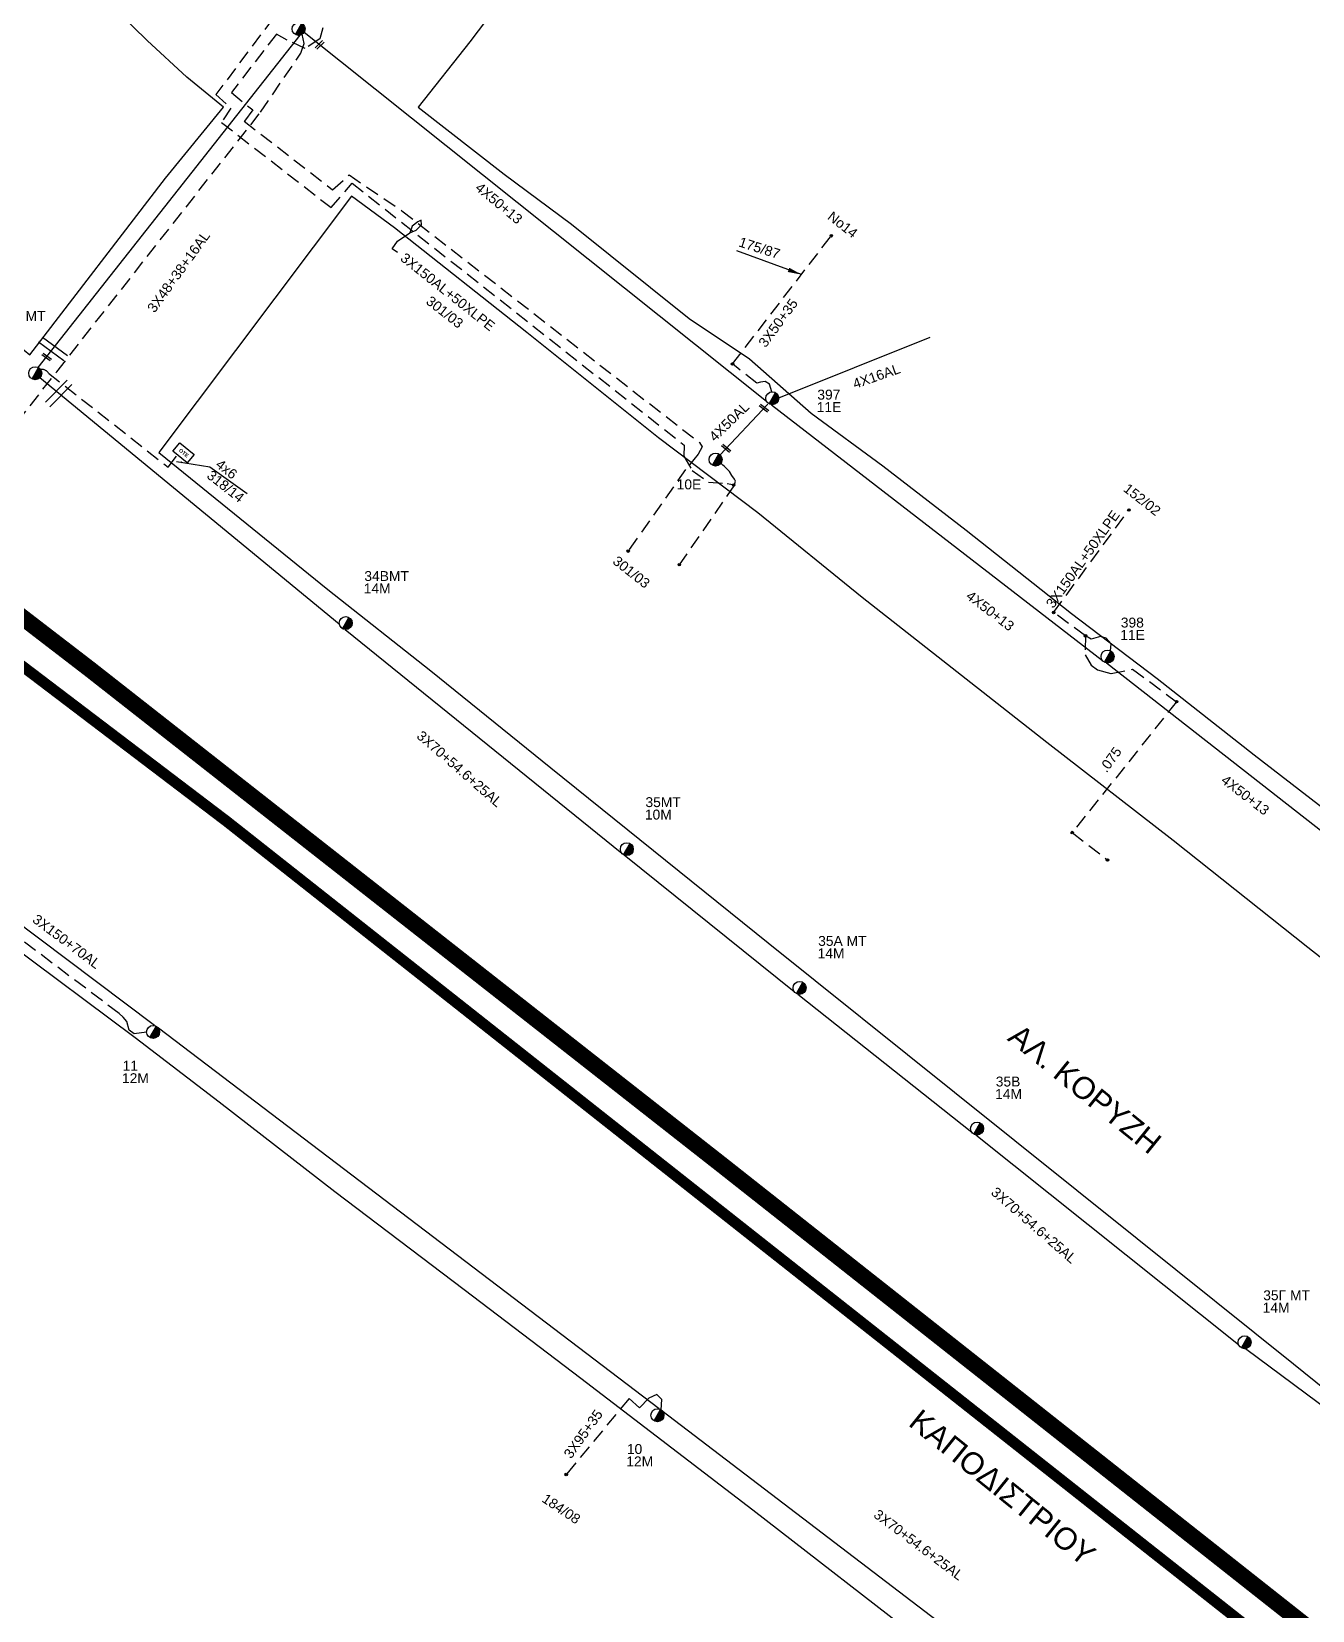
# Model space of a CAD drawing. Header units: millimetres. Extents: x 912 to 3023, y 735 to 1796.
# Drawn here: x 2084.7 to 2317.8, y 1275.1 to 1562.5 of the extents above; entities that cross this region are included whole.
import ezdxf

# ---------------------------------------------------------------- set-up
doc = ezdxf.new("R2010")
doc.units = ezdxf.units.MM
doc.linetypes.add('CENTER', pattern=[50.8, 31.75, -6.35, 6.35, -6.35])
doc.linetypes.add('DASHED', pattern=[19.05, 12.7, -6.35])
for name, color, linetype in [('Pillar OTE', 7, 'Continuous'), ('Άγνωστα', 7, 'Continuous'), ('Γυμνά εναέρια ΧΤ (3Φ)   3x50+35CU', 7, 'Continuous'), ('Εναέρια παροχή ΧΤ 4x16', 7, 'SYN_LINE'), ('Επιγραφές - Σχήματα', 7, 'Continuous'), ('Καλώδια ΧΤ   3x150+50CU', 7, 'DASHED'), ('Καλώδια ΧΤ   3x150AL+50XLPE', 7, 'DASHED'), ('Καλώδια ΧΤ   3x95+35 CU', 7, 'DASHED'), ('Μηχανική τομή', 7, 'Continuous'), ('Στύλος ΦΜ', 7, 'Continuous'), ('Στύλος ΦΜ @ 1', 7, 'Continuous'), ('Συνδέσεις', 7, 'Continuous'), ('Συνεστραμμένα ΧΤ   3x70+54.6+25 AL', 7, 'SYN_LINE'), ('Τομή', 7, 'Continuous'), ('Υπόβαθρο ΔΕΗ', 7, 'Continuous'), ('Υπόγεια καλώδια Δικτύου ΧΤ και Παρ. ΧΤ - 3X150+70 AL', 7, 'DASHED'), ('Υπόγεια καλώδια Παροχών ΧΤ   .075', 7, 'DASHED'), ('Υπόγεια καλώδια Παροχών ΧΤ   4x50AL', 7, 'DASHED'), ('Υπόγεια καλώδια Παροχών ΧΤ   4x6', 7, 'DASHED')]:
    doc.layers.add(name, color=color, linetype=linetype)
doc.styles.get("Standard").update_dxf_attribs({"font": 'ARIAL.TTF'})
doc.linetypes.add('SYN_LINE', pattern='A,0.5,-0.0001,["/\\/\\/\\/",Standard,S=0.1,R=0,X=0,Y=-0.05],-0.25', length=0.7501)
doc.dimstyles.new('ISO-25', dxfattribs={"dimtxt": 2.5, "dimasz": 2.5, "dimexe": 1.25, "dimexo": 0.625, "dimtad": 1, "dimtxsty": 'Standard', "dimcen": 2.5, "dimadec": 0, "dimazin": 0, "dimtfac": 1, "dimtmove": 0, "dimatfit": 3, "dimfxl": 1, "dimarcsym": 0})

# ---------------------------------------------------------------- blocks, each defined once
blk = doc.blocks.new('ΥΠΑΡΧΩΝ ΤΣΙΜΕΝΤΕΝΙΟΣ ΣΤΥΛΟΣ')
at = {"layer": 'Στύλος ΦΜ'}
blk.add_hatch(color=7, dxfattribs=at).paths.add_polyline_path([(-1.29, -2.28, 0.574793), (2.62, 0, 0.268822), (1.3, 2.27)])
at = {"layer": 'Στύλος ΦΜ', "color": 7}
blk.add_line((-1.29, -2.28), (1.3, 2.27), dxfattribs=at)
blk.add_circle((0, 0), 2.62, dxfattribs=at)
at = {"layer": 'Στύλος ΦΜ', "flags": 4}
for tag, p in [('ΤΥΠΟΣ', (-4.91, 3.03)), ('ΑΡΙΘΜΟΣ', (-4.68, 8.05))]:
    blk.add_attdef(tag, p, '', height=4, dxfattribs=at)
blk = doc.blocks.new('_ΣΥΝΔΕΣΗ')
at = {"layer": 'Συνδέσεις', "linetype": 'SYN_LINE', "ltscale": 40}
blk.add_hatch(color=256, dxfattribs=at).paths.add_polyline_path([(0.5, -0.01, 1), (-0.5, -0.01, 1)])
at = {"layer": 'Συνδέσεις'}
blk.add_circle((0, -0.01), 0.5, dxfattribs=at)
blk = doc.blocks.new('ΤΟΜΗ')
at = {"layer": 'Τομή', "ltscale": 40}
for p, q in [((-5.68, 0), (5.68, 0)), ((5.68, -2.33), (-5.68, -2.33))]:
    blk.add_line(p, q, dxfattribs=at)
blk = doc.blocks.new('ΜΗΧΑΝΙΚΗ ΤΟΜΗ')
at = {"layer": 'Μηχανική τομή', "ltscale": 40}
for p, q in [((-1.89, 0.78), (1.89, 0.78)), ((1.89, 0), (-1.89, 0))]:
    blk.add_line(p, q, dxfattribs=at)
blk = doc.blocks.new('PILLAR ΟΤΕ')
at = {"layer": 'Pillar OTE', "ltscale": 40}
blk.add_lwpolyline([(-3.31, 2.02), (3.39, 2.02), (3.39, -1.99), (-3.31, -1.99)], close=True, dxfattribs=at)
at = {"layer": 'Pillar OTE', "insert": (-1.81, 0.71), "char_height": 1.3575, "width": 109.961, "attachment_point": 1}
blk.add_mtext('{\\fArial|b1|i0|c161|p34;OTE}', dxfattribs=at)

msp = doc.modelspace()

# ---------------------------------------------------------------- linework, layer by layer
at = {"layer": 'Άγνωστα', "color": 2}
msp.add_lwpolyline([(2085.94, 1501.31), (2133.62, 1561.81)], dxfattribs=at)
at = {"layer": 'Άγνωστα', "color": 87}
for points in [[(2134.32, 1562.33), (2218.45, 1495.21)], [(2219.35, 1494.55), (2279.61, 1447.97)], [(2280.35, 1447.54), (2341.27, 1399.93)]]:
    msp.add_lwpolyline(points, dxfattribs=at)
at = {"layer": 'Άγνωστα', "color": 87, "linetype": 'DASHED', "ltscale": 0.2}
msp.add_lwpolyline([(2219.43, 1496.89), (2218.99, 1498.31), (2218.25, 1498.79), (2217.39, 1498.64), (2216.68, 1498.46), (2212.28, 1501.97), (2230.27, 1525.3)], dxfattribs=at)
at = {"layer": 'Εναέρια παροχή ΧΤ 4x16', "color": 87, "ltscale": 20}
msp.add_lwpolyline([(2220.69, 1495.82), (2248.24, 1506.84)], dxfattribs=at)
at = {"layer": 'Επιγραφές - Σχήματα'}
msp.add_lwpolyline([(2151.29, 1522.25), (2150.36, 1522.91), (2151.34, 1524.31), (2153.57, 1525.84), (2154.68, 1526.32), (2155.67, 1527.29), (2155.6, 1528.16), (2155, 1527.84), (2154.01, 1527.04), (2153.57, 1525.84)], dxfattribs=at)
at = {"layer": 'Καλώδια ΧΤ   3x150+50CU', "color": 87, "ltscale": 0.2}
msp.add_lwpolyline([(1981.81, 1464.99), (1992.44, 1478.17), (2028.76, 1450.79), (2042.09, 1440.41), (2089.31, 1500.55), (2126.4, 1547.81), (2133.71, 1558.51), (2134.3, 1560.31), (2133.97, 1561.97)], dxfattribs=at)
at = {"layer": 'Καλώδια ΧΤ   3x150AL+50XLPE', "color": 5, "ltscale": 0.2}
for points in [[(2128.66, 1564.9), (2118.27, 1551), (2121, 1548.53), (2119.26, 1545.93), (2139.25, 1530.42), (2143.06, 1534.86), (2203.48, 1487.21), (2203.4, 1485.16), (2204.97, 1482.59), (2207.93, 1480.46), (2211.3, 1480.18), (2212.66, 1479.95), (2202.59, 1465.42)], [(2212.66, 1479.95), (2212.83, 1480.63), (2212.66, 1480.97), (2212.15, 1481.65), (2211.73, 1482.41), (2210.79, 1483.35), (2210.53, 1483.52), (2210.19, 1483.86)]]:
    msp.add_lwpolyline(points, dxfattribs=at)
at = {"layer": 'Καλώδια ΧΤ   3x150AL+50XLPE', "color": 62, "ltscale": 0.2}
msp.add_lwpolyline([(2137.71, 1563.14), (2137.18, 1561.13), (2134.48, 1559.38), (2131.22, 1560.91), (2129.29, 1562.02), (2121.08, 1551.36), (2124.98, 1548.2), (2123.43, 1546.15), (2139.51, 1533.68), (2142.5, 1536.36), (2152.09, 1529.86), (2206.25, 1487.67), (2206.75, 1486.85), (2206.06, 1485.56), (2203.73, 1482.74), (2193.29, 1467.9)], dxfattribs=at)
at = {"layer": 'Καλώδια ΧΤ   3x150AL+50XLPE', "color": 87, "ltscale": 0.2}
msp.add_lwpolyline([(2281.05, 1449.76), (2281.17, 1451.01), (2280.31, 1452.04), (2279.27, 1452.35), (2277.54, 1451.89), (2276.52, 1452.48), (2270.73, 1456.73), (2284.42, 1475.4)], dxfattribs=at)
at = {"layer": 'Καλώδια ΧΤ   3x95+35 CU', "color": 173, "ltscale": 0.2}
msp.add_lwpolyline([(2199.28, 1311.57), (2199.43, 1313.44), (2198.5, 1314.37), (2197.03, 1313.69), (2195.37, 1311.97), (2193.45, 1313.66), (2182.02, 1299.82)], dxfattribs=at)
at = {"layer": 'Συνεστραμμένα ΧΤ   3x70+54.6+25 AL', "color": 133, "ltscale": 20}
for points in [[(2086.24, 1499.47), (2140.72, 1454.64)], [(2141.76, 1453.63), (2192.13, 1412.9)], [(2192.54, 1412.58), (2223.49, 1387.73)], [(2224.18, 1387.24), (2255.81, 1362.13)], [(2256.56, 1361.63), (2304.38, 1323.46)], [(2305.65, 1322.72), (2358.08, 1283.78)]]:
    msp.add_lwpolyline(points, dxfattribs=at)
at = {"layer": 'Συνεστραμμένα ΧΤ   3x70+54.6+25 AL', "color": 173, "ltscale": 20}
for points in [[(2107.1, 1381.52), (2017.65, 1448.84)], [(2198.91, 1311.74), (2107.8, 1381.05)], [(2249.62, 1273.1), (2199.45, 1311.43)]]:
    msp.add_lwpolyline(points, dxfattribs=at)
at = {"layer": 'Υπόβαθρο ΔΕΗ', "color": 1, "linetype": 'CENTER', "ltscale": 1.5, "const_width": 2}
msp.add_lwpolyline([(1627.41, 1794.01), (1868.38, 1610.04), (2120.26, 1418.68), (2366.87, 1224.03), (2721.51, 953.66)], dxfattribs=at)
at = {"layer": 'Υπόβαθρο ΔΕΗ', "linetype": 'DASHED', "ltscale": 3, "const_width": 3}
msp.add_lwpolyline([(1652.19, 1783.79), (1777.08, 1688.76), (1890.58, 1602.48), (1989.03, 1528.13), (2095.36, 1446.37), (2210.67, 1355.91), (2320.58, 1269.14), (2907.21, 821.04)], dxfattribs=at)
at = {"layer": 'Υπόβαθρο ΔΕΗ'}
for points in [[(2228.62, 1645.87), (2216.39, 1629.15), (2201.25, 1609.4), (2179.3, 1580.19), (2164.48, 1560.61), (2155.08, 1548.68), (2170.74, 1536.54), (2182.98, 1527.43), (2204.4, 1510.26), (2215.4, 1502.92), (2226.59, 1492.98), (2239.62, 1483.4), (2254.79, 1471.71), (2273.95, 1456.52), (2289.57, 1444.68), (2307.2, 1430.83), (2329.28, 1413.75)], [(1988.58, 1579.65), (2044.23, 1535.67), (2063.71, 1520.62), (2084.41, 1503.64), (2109.12, 1535.8), (2119.67, 1548.71), (2112.97, 1554.16), (2105.78, 1560.84), (2098.25, 1568.24)], [(2142.94, 1532.5), (2107.87, 1485.87), (2138.64, 1460.92), (2157.35, 1446.12), (2179.19, 1428.45), (2218.8, 1396.59), (2252.71, 1369.41), (2285.94, 1342.76), (2314.39, 1319.96), (2341.93, 1297.74), (2364.42, 1325.23), (2380.57, 1345.09), (2337.69, 1379.56), (2317.01, 1395.72), (2292.5, 1415.24), (2269.51, 1433.05), (2235.9, 1459.44), (2216.92, 1474.87), (2198.83, 1488.51), (2174.87, 1507.66), (2150.74, 1526.75), (2142.94, 1532.5)], [(2117.17, 1483.26), (2123.95, 1478.41)], [(2248.1, 1268.44), (2215.98, 1293.34), (2184.68, 1317.28), (2163.47, 1333.43), (2139.92, 1351.25), (2118.85, 1367.56), (2103.55, 1379.27), (2080.34, 1396.67)]]:
    msp.add_lwpolyline(points, dxfattribs=at)
at = {"layer": 'Υπόγεια καλώδια Δικτύου ΧΤ και Παρ. ΧΤ - 3X150+70 AL', "color": 173, "ltscale": 0.2}
msp.add_lwpolyline([(2105.66, 1380.35), (2103.38, 1380.01), (2102.47, 1380.69), (2102.08, 1382.27), (2101.41, 1383.04), (2100.64, 1383.71), (2071.92, 1405.45)], dxfattribs=at)
at = {"layer": 'Υπόγεια καλώδια Παροχών ΧΤ   .075', "color": 87, "ltscale": 0.2}
msp.add_lwpolyline([(2276.52, 1452.48), (2276.48, 1449.04), (2277.53, 1447.14), (2278.71, 1446.27), (2281.17, 1445.59), (2285.08, 1446.41), (2293.1, 1440.49), (2274.11, 1416.67), (2280.53, 1411.67)], dxfattribs=at)
at = {"layer": 'Υπόγεια καλώδια Παροχών ΧΤ   4x50AL', "color": 87}
msp.add_lwpolyline([(2210.01, 1485.43), (2218.81, 1494.77)], dxfattribs=at)
at = {"layer": 'Υπόγεια καλώδια Παροχών ΧΤ   4x6', "linetype": 'DASHED', "ltscale": 0.2}
msp.add_lwpolyline([(2086.36, 1500.93, -0.303999), (2087.82, 1500.3), (2109.55, 1483.18), (2111.26, 1485.35)], format="xyb", dxfattribs=at)

# ---------------------------------------------------------------- block references
at = {"layer": 'Pillar OTE', "xscale": 0.4999999999999999, "yscale": 0.4999999999999999, "zscale": 0.4999999999999999, "rotation": 320.9719641078646}
msp.add_blockref('PILLAR ΟΤΕ', (2112.36, 1485.79), dxfattribs=at)
at = {"layer": 'Μηχανική τομή'}
for p, xscale, yscale, zscale, rotation in [((2137.01, 1560.18), 0.500000000000009, 0.500000000000009, 0.500000000000009, 224.2797414059629), ((2087.57, 1503.38), 0.4999999999999492, 0.4999999999999492, 0.4999999999999492, 144.5417325549144), ((2218.14, 1494.06), 0.5000000000000797, 0.5000000000000797, 0.5000000000000797, 141.0718912812186), ((2211.27, 1486.76), 0.5000000000000797, 0.5000000000000797, 0.5000000000000797, 141.0718912812186)]:
    msp.add_blockref('ΜΗΧΑΝΙΚΗ ΤΟΜΗ', p, dxfattribs=dict(at, xscale=xscale, yscale=yscale, zscale=zscale, rotation=rotation))
at = {"layer": 'Στύλος ΦΜ @ 1', "ltscale": 40}
ref = msp.add_blockref('ΥΠΑΡΧΩΝ ΤΣΙΜΕΝΤΕΝΙΟΣ ΣΤΥΛΟΣ', (2133.32, 1562.95), dxfattribs=dict(at, xscale=0.4499999999998181, yscale=0.4499999999998181, zscale=0.4499999999998181))
ref.add_attrib('ΤΥΠΟΣ', '12EB', (2131.14, 1570.68), dxfattribs={"layer": 'Στύλος ΦΜ', "height": 1.8, "flags": 4})
ref.add_attrib('ΑΡΙΘΜΟΣ', '276', (2131.24, 1572.95), dxfattribs={"layer": 'Στύλος ΦΜ', "height": 1.8, "flags": 4})
ref = msp.add_blockref('ΥΠΑΡΧΩΝ ΤΣΙΜΕΝΤΕΝΙΟΣ ΣΤΥΛΟΣ', (2085.38, 1500.28), dxfattribs=dict(at, xscale=0.4499999999998181, yscale=0.4499999999998181, zscale=0.4499999999998181))
ref.add_attrib('ΤΥΠΟΣ', '34Α MT', (2078.45, 1509.8), dxfattribs={"layer": 'Στύλος ΦΜ', "height": 1.8, "flags": 4})
ref = msp.add_blockref('ΥΠΑΡΧΩΝ ΤΣΙΜΕΝΤΕΝΙΟΣ ΣΤΥΛΟΣ', (2219.52, 1495.72), dxfattribs=dict(at, xscale=0.4499999999998181, yscale=0.4499999999998181, zscale=0.4499999999998181))
ref.add_attrib('ΤΥΠΟΣ', '11E', (2227.62, 1493.22), dxfattribs={"layer": 'Στύλος ΦΜ', "height": 1.8, "flags": 4})
ref.add_attrib('ΑΡΙΘΜΟΣ', '397', (2227.72, 1495.48), dxfattribs={"layer": 'Στύλος ΦΜ', "height": 1.8, "flags": 4})
ref = msp.add_blockref('ΥΠΑΡΧΩΝ ΤΣΙΜΕΝΤΕΝΙΟΣ ΣΤΥΛΟΣ', (2209.21, 1484.56), dxfattribs=dict(at, xscale=0.4499999999998181, yscale=0.4499999999998181, zscale=0.4499999999998181))
ref.add_attrib('ΤΥΠΟΣ', '10E', (2202.12, 1479.14), dxfattribs={"layer": 'Στύλος ΦΜ', "height": 1.8, "flags": 4})
ref = msp.add_blockref('ΥΠΑΡΧΩΝ ΤΣΙΜΕΝΤΕΝΙΟΣ ΣΤΥΛΟΣ', (2141.89, 1454.8), dxfattribs=dict(at, xscale=0.4499999999998181, yscale=0.4499999999998181, zscale=0.4499999999998181))
ref.add_attrib('ΤΥΠΟΣ', '14M', (2145.17, 1460.2), dxfattribs={"layer": 'Στύλος ΦΜ', "height": 1.8, "flags": 4})
ref.add_attrib('ΑΡΙΘΜΟΣ', '34BMT', (2145.28, 1462.46), dxfattribs={"layer": 'Στύλος ΦΜ', "height": 1.8, "flags": 4})
ref = msp.add_blockref('ΥΠΑΡΧΩΝ ΤΣΙΜΕΝΤΕΝΙΟΣ ΣΤΥΛΟΣ', (2280.54, 1448.7), dxfattribs=dict(at, xscale=0.4499999999998181, yscale=0.4499999999998181, zscale=0.4499999999998181))
ref.add_attrib('ΤΥΠΟΣ', '11E', (2282.84, 1451.73), dxfattribs={"layer": 'Στύλος ΦΜ', "height": 1.8, "flags": 4})
ref.add_attrib('ΑΡΙΘΜΟΣ', '398', (2282.95, 1453.99), dxfattribs={"layer": 'Στύλος ΦΜ', "height": 1.8, "flags": 4})
ref = msp.add_blockref('ΥΠΑΡΧΩΝ ΤΣΙΜΕΝΤΕΝΙΟΣ ΣΤΥΛΟΣ', (2193.05, 1413.64), dxfattribs=dict(at, xscale=0.4499999999998181, yscale=0.4499999999998181, zscale=0.4499999999998181))
ref.add_attrib('ΤΥΠΟΣ', '10M', (2196.34, 1419.04), dxfattribs={"layer": 'Στύλος ΦΜ', "height": 1.8, "flags": 4})
ref.add_attrib('ΑΡΙΘΜΟΣ', '35MT', (2196.44, 1421.3), dxfattribs={"layer": 'Στύλος ΦΜ', "height": 1.8, "flags": 4})
ref = msp.add_blockref('ΥΠΑΡΧΩΝ ΤΣΙΜΕΝΤΕΝΙΟΣ ΣΤΥΛΟΣ', (2224.48, 1388.38), dxfattribs=dict(at, xscale=0.4499999999998181, yscale=0.4499999999998181, zscale=0.4499999999998181))
ref.add_attrib('ΤΥΠΟΣ', '14M', (2227.77, 1393.78), dxfattribs={"layer": 'Στύλος ΦΜ', "height": 1.8, "flags": 4})
ref.add_attrib('ΑΡΙΘΜΟΣ', '35Α MT', (2227.87, 1396.04), dxfattribs={"layer": 'Στύλος ΦΜ', "height": 1.8, "flags": 4})
ref = msp.add_blockref('ΥΠΑΡΧΩΝ ΤΣΙΜΕΝΤΕΝΙΟΣ ΣΤΥΛΟΣ', (2106.84, 1380.37), dxfattribs=dict(at, xscale=0.4499999999998181, yscale=0.4499999999998181, zscale=0.4499999999998181))
ref.add_attrib('ΤΥΠΟΣ', '12M', (2101.17, 1371.05), dxfattribs={"layer": 'Στύλος ΦΜ', "height": 1.8, "flags": 4})
ref.add_attrib('ΑΡΙΘΜΟΣ', '11', (2101.27, 1373.32), dxfattribs={"layer": 'Στύλος ΦΜ', "height": 1.8, "flags": 4})
ref = msp.add_blockref('ΥΠΑΡΧΩΝ ΤΣΙΜΕΝΤΕΝΙΟΣ ΣΤΥΛΟΣ', (2256.79, 1362.78), dxfattribs=dict(at, xscale=0.4499999999998181, yscale=0.4499999999998181, zscale=0.4499999999998181))
ref.add_attrib('ΤΥΠΟΣ', '14M', (2260.08, 1368.18), dxfattribs={"layer": 'Στύλος ΦΜ', "height": 1.8, "flags": 4})
ref.add_attrib('ΑΡΙΘΜΟΣ', '35B', (2260.19, 1370.44), dxfattribs={"layer": 'Στύλος ΦΜ', "height": 1.8, "flags": 4})
ref = msp.add_blockref('ΥΠΑΡΧΩΝ ΤΣΙΜΕΝΤΕΝΙΟΣ ΣΤΥΛΟΣ', (2305.48, 1323.88), dxfattribs=dict(at, xscale=0.4499999999998181, yscale=0.4499999999998181, zscale=0.4499999999998181))
ref.add_attrib('ΤΥΠΟΣ', '14M', (2308.77, 1329.28), dxfattribs={"layer": 'Στύλος ΦΜ', "height": 1.8, "flags": 4})
ref.add_attrib('ΑΡΙΘΜΟΣ', '35Γ MT', (2308.87, 1331.54), dxfattribs={"layer": 'Στύλος ΦΜ', "height": 1.8, "flags": 4})
ref = msp.add_blockref('ΥΠΑΡΧΩΝ ΤΣΙΜΕΝΤΕΝΙΟΣ ΣΤΥΛΟΣ', (2198.62, 1310.6), dxfattribs=dict(at, xscale=0.4499999999998181, yscale=0.4499999999998181, zscale=0.4499999999998181))
ref.add_attrib('ΤΥΠΟΣ', '12M', (2192.95, 1301.29), dxfattribs={"layer": 'Στύλος ΦΜ', "height": 1.8, "flags": 4})
ref.add_attrib('ΑΡΙΘΜΟΣ', '10', (2193.06, 1303.55), dxfattribs={"layer": 'Στύλος ΦΜ', "height": 1.8, "flags": 4})
at = {"layer": 'Συνδέσεις', "xscale": 0.4499999999998181, "yscale": 0.4499999999998181, "zscale": 0.4499999999998181}
for p in [(2230.27, 1525.3), (2212.28, 1501.97), (2212.5, 1479.95), (2284.42, 1475.4), (2193.29, 1467.9), (2202.59, 1465.42), (2270.73, 1456.73), (2276.52, 1452.48), (2293.1, 1440.49), (2274.11, 1416.67), (2280.53, 1411.67), (2182.02, 1299.82)]:
    msp.add_blockref('_ΣΥΝΔΕΣΗ', p, dxfattribs=at)
at = {"layer": 'Τομή'}
for p, xscale, yscale, zscale, rotation in [((2088.97, 1505.16), 0.4999999999998808, 0.4999999999998808, 0.4999999999998808, 323.583173335263), ((2089.22, 1497.01), 0.4999999999999892, 0.4999999999999892, 0.4999999999999892, 45.50346485025256)]:
    msp.add_blockref('ΤΟΜΗ', p, dxfattribs=dict(at, xscale=xscale, yscale=yscale, zscale=zscale, rotation=rotation))

# ---------------------------------------------------------------- texts
at = {"layer": 'Γυμνά εναέρια ΧΤ (3Φ)   3x50+35CU', "color": 7, "insert": (2216.86, 1505.88), "char_height": 1.8, "width": 168.3718, "attachment_point": 1, "rotation": 53.8026}
msp.add_mtext('3X50+35', dxfattribs=at)
at = {"layer": 'Εναέρια παροχή ΧΤ 4x16', "color": 7, "insert": (2233.96, 1499.12), "char_height": 1.8, "width": 168.3718, "attachment_point": 1, "rotation": 19.2143}
msp.add_mtext('4X16AL', dxfattribs=at)
at = {"layer": 'Επιγραφές - Σχήματα', "color": 7, "attachment_point": 1}
for s, insert, char_height, width, rotation in [('4X50+13', (2166.45, 1535.15), 1.8, 168.3718, 320.3201), ('No14', (2230.53, 1529.88), 1.8, 168.3718, 321.85), ('3X48+38+16AL', (2105.63, 1512.19), 1.8, 168.3718, 54.2331), ('175/87', (2213.81, 1525.11), 1.8, 168.3718, 342.2805), ('301/03', (2157.45, 1514.49), 1.8, 168.3718, 321.85), ('4x6', (2119.17, 1484.78), 1.8, 168.3718, 321.85), ('318/14', (2117.56, 1482.77), 1.8, 168.3718, 321.85), ('152/02', (2284.37, 1480.36), 1.8, 168.3718, 321.85), ('301/03', (2191.42, 1467.17), 1.8, 168.3718, 321.85), ('4X50+13', (2255.72, 1460.83), 1.8, 168.3718, 322.4597), ('4X50+13', (2302.14, 1427.3), 1.8, 168.3718, 322.4597), ('ΑΛ. ΚΟΡΥΖΗ', (2264.65, 1382.09), 4, 68.5169, 321.0342), ('ΚΑΠΟΔΙΣΤΡΙΟΥ', (2246.6, 1311.98), 4, 68.5169, 321.0342)]:
    msp.add_mtext(s, dxfattribs=dict(at, insert=insert, char_height=char_height, width=width, rotation=rotation))
at = {"layer": 'Καλώδια ΧΤ   3x150AL+50XLPE', "color": 7, "char_height": 1.8, "width": 27.8484, "attachment_point": 5}
for insert, rotation in [((2160.46, 1515.08), 321.499), ((2276.04, 1466.43), 54.4965)]:
    msp.add_mtext('3X150AL+50XLPE', dxfattribs=dict(at, insert=insert, rotation=rotation))
at = {"layer": 'Καλώδια ΧΤ   3x95+35 CU', "color": 7, "insert": (2181.43, 1303.59), "char_height": 1.8, "width": 168.3718, "attachment_point": 1, "rotation": 54.4494}
msp.add_mtext('3X95+35', dxfattribs=at)
at = {"layer": 'Συνεστραμμένα ΧΤ   3x70+54.6+25 AL', "color": 7, "char_height": 1.8, "width": 168.3718, "attachment_point": 1}
for insert, rotation in [((2155.83, 1435.37), 318.9522), ((2260.36, 1352.3), 318.9522), ((2238.88, 1293.61), 323.108)]:
    msp.add_mtext('3X70+54.6+25AL', dxfattribs=dict(at, insert=insert, rotation=rotation))
at = {"layer": 'Υπόγεια καλώδια Δικτύου ΧΤ και Παρ. ΧΤ - 3X150+70 AL', "color": 7, "char_height": 1.8, "width": 168.3718, "attachment_point": 1}
for s, insert, rotation in [('3X150+70AL', (2085.79, 1401.94), 323.2152), ('184/08', (2178.44, 1296.46), 326.1231)]:
    msp.add_mtext(s, dxfattribs=dict(at, insert=insert, rotation=rotation))
at = {"layer": 'Υπόγεια καλώδια Παροχών ΧΤ   .075', "color": 7, "insert": (2278.9, 1428.49), "char_height": 1.8, "width": 168.3718, "attachment_point": 1, "rotation": 54.0772}
msp.add_mtext('.075', dxfattribs=at)
at = {"layer": 'Υπόγεια καλώδια Παροχών ΧΤ   4x50AL', "color": 7, "insert": (2207.83, 1489), "char_height": 1.8, "width": 168.3718, "attachment_point": 1, "rotation": 44.2557}
msp.add_mtext('4X50AL', dxfattribs=at)

# ---------------------------------------------------------------- leaders
at = {"layer": 'Επιγραφές - Σχήματα'}
msp.add_leader([(2224.82, 1518.23), (2213.08, 1522.56)], dimstyle='ISO-25', override={"dimgap": 0.625, "dimtad": 0}, dxfattribs=at)
at = {"layer": 'Επιγραφές - Σχήματα', "ltscale": 40}
msp.add_leader([(2111.11, 1484.2), (2117.17, 1483.26)], dimstyle='ISO-25', override={"dimasz": 1, "dimtad": 0}, dxfattribs=at)

doc.saveas('drawing.dxf')
